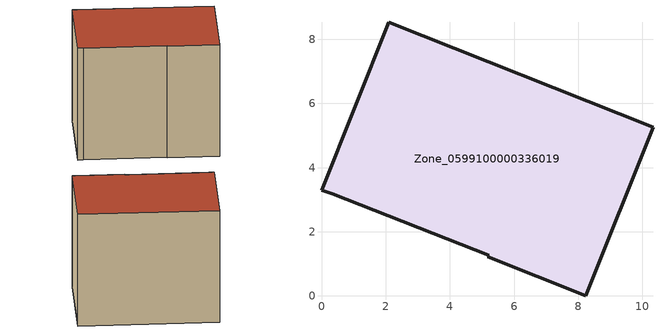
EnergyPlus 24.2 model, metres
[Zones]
Zone_0599100000336019
 floor ground (C_G): 8.23,0 5.18,1.22 5.21,1.28 0.34,3.19 0,3.29 2.1,8.54 10.33,5.26 z0.54
 wall outside (C_F): 0,3.29 0.34,3.19 5.21,1.28 5.18,1.22 8.23,0 10.33,5.26 2.1,8.54 0,3.29 z0.54:8.24
 roof outside (C_R): 5.18,1.22 8.23,0 10.33,5.26 2.1,8.54 0,3.29 0.34,3.19 5.21,1.28 z8.24
[BUILDING]
Pand.0599100000336019: North Axis=0; Terrain=City; Loads Convergence Tolerance Value=0.04; Temperature Convergence Tolerance Value=0.4; Solar Distribution=FullExterior; Maximum Number of Warmup Days=25; Minimum Number of Warmup Days=1
[Site:Location]
Rotterdam.The.Hague.AP_ZH_NLD Design_Conditions: Latitude=51.96; Longitude=4.45; Time Zone=1; Elevation=-4.5
[SITE:GROUNDTEMPERATURE:BUILDINGSURFACE]
18, 18, 18, 18, 18, 18, 18, 18, 18, 18, 18, 18
[MATERIAL] Thermal Absorptance=0.9; Solar Absorptance=0.7; Visible Absorptance=0.7
Name | Roughness | Thickness | Conductivity | Density | Specific Heat
G.TC.1975-1991 | MediumSmooth | 0.15 | 0.288461 | 540 | 1210
F.TC.1975-1991 | Rough | 0.3 | 0.230769 | 1920 | 840
R.TC.1975-1991 | MediumRough | 0.2 | 0.153846 | 1500 | 1000
[CONSTRUCTION]
C_G: G.TC.1975-1991
C_F: F.TC.1975-1991
C_R: R.TC.1975-1991
[ZONE]
Zone_0599100000336019: Type=1; Multiplier=1; Ceiling Height=Autocalculate; Volume=Autocalculate; Floor Area=autocalculate; Part of Total Floor Area=Yes
[ZONEINFILTRATION:DESIGNFLOWRATE]
Infil_Zone_0599100000336019: Zone or ZoneList or Space or SpaceList=Zone_0599100000336019; Schedule=AlwaysOn; Design Flow Rate Calculation Method=Flow/Area; Flow Rate per Floor Area=0.003; Constant Term Coefficient=1; Temperature Term Coefficient=0; Velocity Term Coefficient=0; Velocity Squared Term Coefficient=0
[HVACTEMPLATE:ZONE:IDEALLOADSAIRSYSTEM]
Zone_0599100000336019: Maximum Heating Supply Air Temperature=50; Minimum Cooling Supply Air Temperature=13; Maximum Heating Supply Air Humidity Ratio=0.0156; Minimum Cooling Supply Air Humidity Ratio=0.0077; Heating Limit=NoLimit; Cooling Limit=NoLimit; Dehumidification Control Type=ConstantSensibleHeatRatio; Cooling Sensible Heat Ratio=0.7; Dehumidification Setpoint=60; Humidification Control Type=None; Humidification Setpoint=30; Outdoor Air Method=None; Outdoor Air Flow Rate per Person=0.00944; Outdoor Air Flow Rate per Zone Floor Area=0; Outdoor Air Flow Rate per Zone=0; Demand Controlled Ventilation Type=None; Outdoor Air Economizer Type=NoEconomizer; Heat Recovery Type=None; Sensible Heat Recovery Effectiveness=0.7; Latent Heat Recovery Effectiveness=0.65
[ZONECONTROL:THERMOSTAT]
ThermostatControl_Zone_0599100000336019: Zone or ZoneList=Zone_0599100000336019; Control Type Schedule=DualSetpointControlType; Control 1=Thermostat_Zone_0599100000336019; Temperature Difference Between Cutout And Setpoint=0
[THERMOSTATSETPOINT:DUALSETPOINT]
Thermostat_Zone_0599100000336019: Heating Setpoint Temperature Schedule=HeatingSetpoint_Zone_0599100000336019; Cooling Setpoint Temperature Schedule=CoolingSetpoint_Zone_0599100000336019
[SCHEDULE:COMPACT]
HeatingSetpoint_Zone_0599100000336019: Through: 12/31, For: AllDays, Until: 24:00, 21
CoolingSetpoint_Zone_0599100000336019: Through: 12/31, For: AllDays, Until: 24:00, 24
DualSetpointControlType: Through: 12/31, For: AllDays, Until: 24:00, 4
AlwaysOn: Through: 12/31, For: AllDays, Until: 24:00, 1
